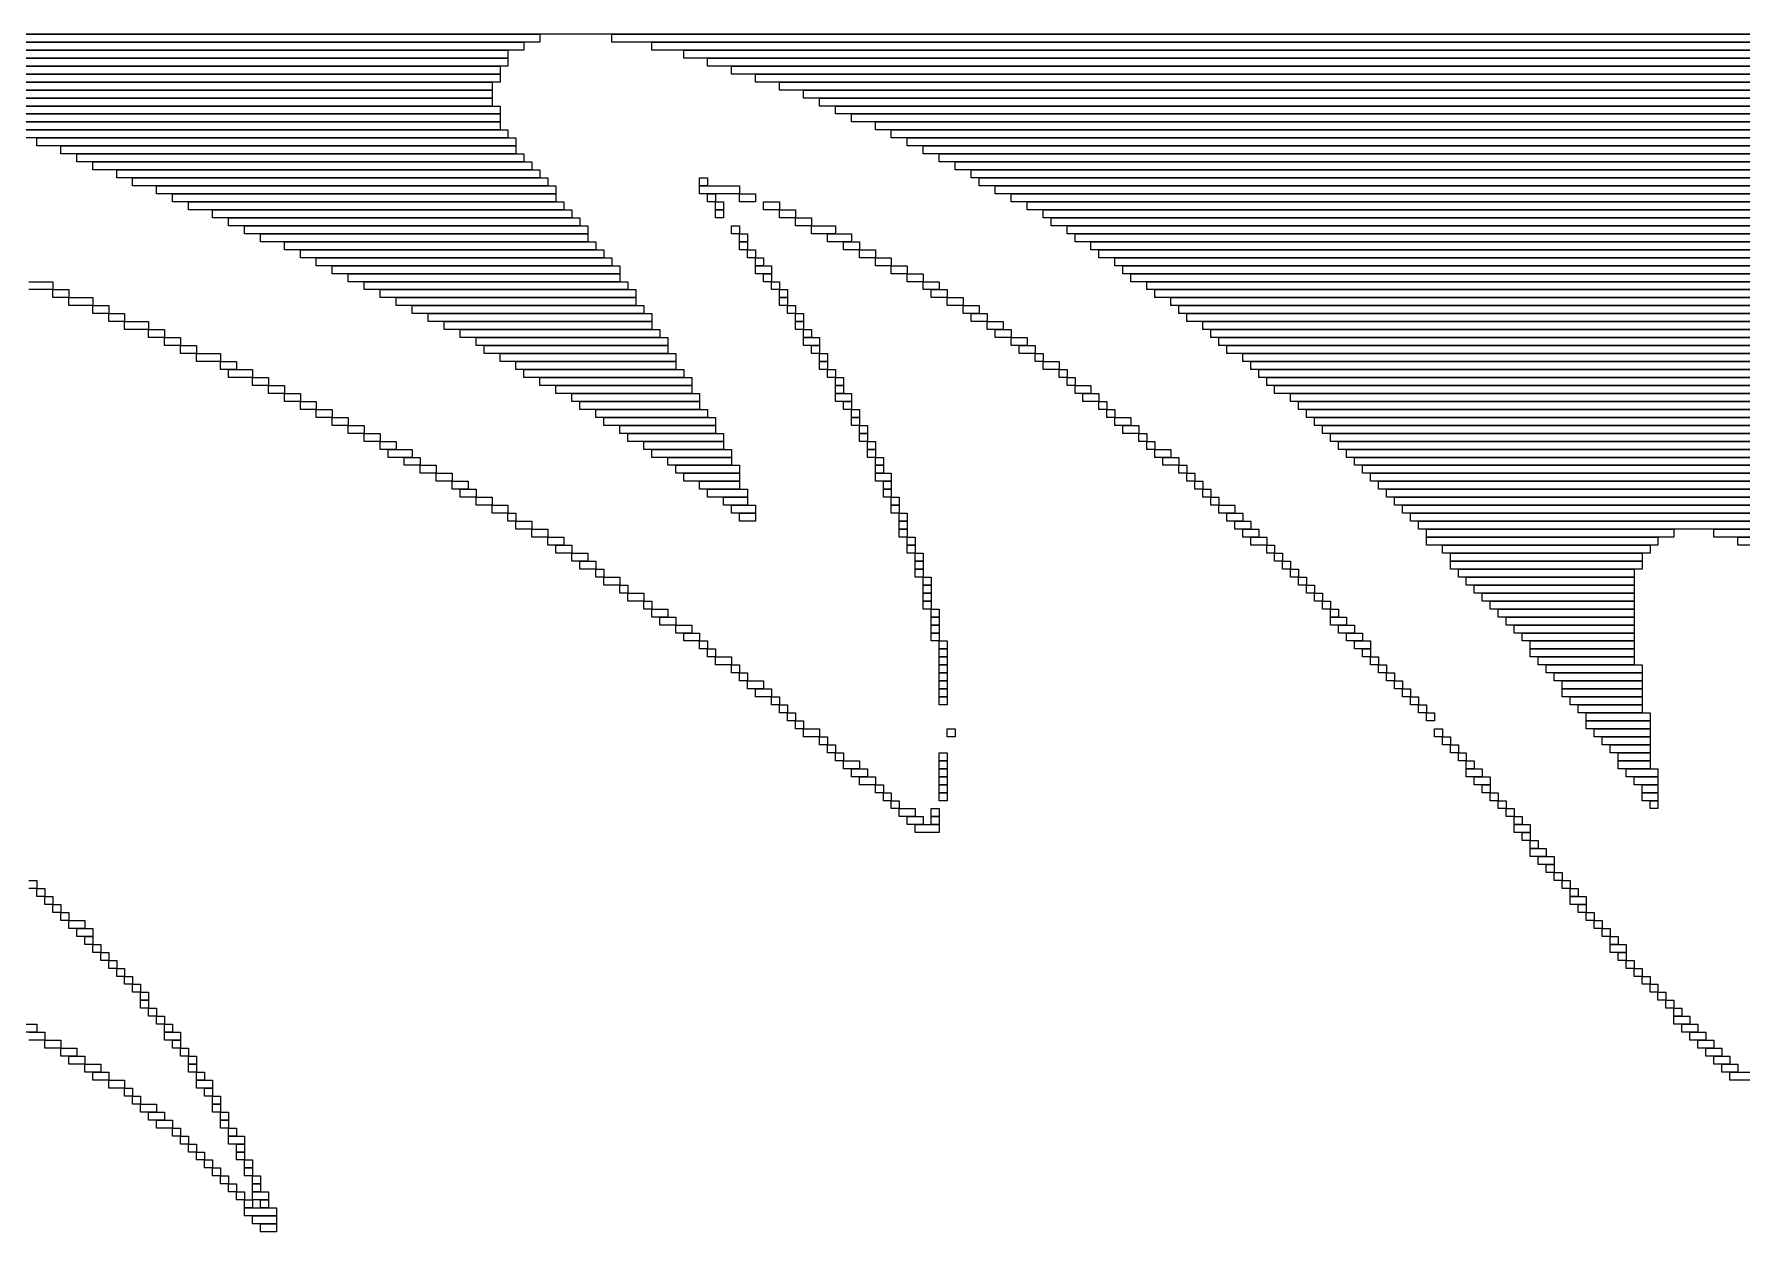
# Model space of a CAD drawing. Extents: x 62 to 962, y 58 to 965.
# Drawn here: x 368.7 to 582.5, y 697 to 847 of the extents above; entities that cross this region are included whole.
import ezdxf

# ---------------------------------------------------------------- set-up
doc = ezdxf.new("R2010")
doc.units = 0

msp = doc.modelspace()

# ---------------------------------------------------------------- linework, layer by layer
for p, q in [((816, 847), (336, 847)), ((338, 847), (432, 847)), ((432, 847), (432, 846)), ((441, 847), (817, 847)), ((441, 846), (441, 847)), ((432, 846), (338, 846)), ((340, 846), (430, 846)), ((430, 845), (340, 845)), ((342, 845), (428, 845)), ((428, 845), (428, 844)), ((430, 846), (430, 845)), ((817, 846), (441, 846)), ((446, 846), (818, 846)), ((446, 845), (446, 846)), ((818, 845), (446, 845)), ((450, 845), (819, 845)), ((450, 844), (450, 845)), ((428, 844), (342, 844)), ((345, 844), (428, 844)), ((428, 843), (345, 843)), ((347, 843), (427, 843)), ((427, 843), (427, 842)), ((428, 844), (428, 843)), ((819, 844), (450, 844)), ((453, 844), (820, 844)), ((453, 843), (453, 844)), ((820, 843), (453, 843)), ((456, 843), (821, 843)), ((456, 842), (456, 843)), ((427, 842), (347, 842)), ((349, 842), (427, 842)), ((427, 841), (349, 841)), ((351, 841), (426, 841)), ((426, 841), (426, 840)), ((427, 842), (427, 841)), ((821, 842), (456, 842)), ((459, 842), (822, 842)), ((459, 841), (459, 842)), ((822, 841), (459, 841)), ((462, 841), (823, 841)), ((462, 840), (462, 841)), ((426, 840), (351, 840)), ((354, 840), (426, 840)), ((426, 839), (354, 839)), ((356, 839), (426, 839)), ((426, 840), (426, 839)), ((426, 839), (426, 838)), ((823, 840), (462, 840)), ((465, 840), (825, 840)), ((465, 839), (465, 840)), ((825, 839), (465, 839)), ((467, 839), (825, 839)), ((467, 838), (467, 839)), ((426, 838), (356, 838)), ((359, 838), (427, 838)), ((427, 837), (359, 837)), ((361, 837), (427, 837)), ((427, 838), (427, 837)), ((427, 837), (427, 836)), ((825, 838), (467, 838)), ((469, 838), (826, 838)), ((469, 837), (469, 838)), ((826, 837), (469, 837)), ((471, 837), (827, 837)), ((471, 836), (471, 837)), ((427, 836), (361, 836)), ((364, 836), (427, 836)), ((427, 835), (364, 835)), ((366, 835), (428, 835)), ((428, 834), (366, 834)), ((369, 834), (429, 834)), ((369, 833), (369, 834)), ((427, 836), (427, 835)), ((428, 835), (428, 834)), ((429, 834), (429, 833)), ((827, 836), (471, 836)), ((474, 836), (828, 836)), ((474, 835), (474, 836)), ((828, 835), (474, 835)), ((476, 835), (829, 835)), ((476, 834), (476, 835)), ((829, 834), (476, 834)), ((478, 834), (830, 834)), ((478, 833), (478, 834)), ((429, 833), (369, 833)), ((372, 833), (429, 833)), ((372, 832), (372, 833)), ((429, 832), (372, 832)), ((374, 832), (430, 832)), ((374, 831), (374, 832)), ((429, 833), (429, 832)), ((430, 832), (430, 831)), ((830, 833), (478, 833)), ((480, 833), (832, 833)), ((480, 832), (480, 833)), ((832, 832), (480, 832)), ((482, 832), (833, 832)), ((482, 831), (482, 832)), ((430, 831), (374, 831)), ((376, 831), (431, 831)), ((376, 830), (376, 831)), ((431, 830), (376, 830)), ((379, 830), (432, 830)), ((379, 829), (379, 830)), ((431, 831), (431, 830)), ((432, 830), (432, 829)), ((833, 831), (482, 831)), ((484, 831), (833, 831)), ((484, 830), (484, 831)), ((833, 830), (484, 830)), ((486, 830), (834, 830)), ((486, 829), (486, 830)), ((432, 829), (379, 829)), ((381, 829), (433, 829)), ((381, 828), (381, 829)), ((433, 828), (381, 828)), ((384, 828), (434, 828)), ((384, 827), (384, 828)), ((433, 829), (433, 828)), ((434, 828), (434, 827)), ((452, 829), (453, 829)), ((452, 828), (452, 829)), ((453, 828), (452, 828)), ((452, 828), (457, 828)), ((452, 827), (452, 828)), ((453, 829), (453, 828)), ((457, 828), (457, 827)), ((834, 829), (486, 829)), ((487, 829), (835, 829)), ((487, 828), (487, 829)), ((835, 828), (487, 828)), ((489, 828), (836, 828)), ((489, 827), (489, 828)), ((434, 827), (384, 827)), ((386, 827), (434, 827)), ((386, 826), (386, 827)), ((434, 826), (386, 826)), ((388, 826), (435, 826)), ((388, 825), (388, 826)), ((434, 827), (434, 826)), ((435, 826), (435, 825)), ((457, 827), (452, 827)), ((453, 827), (454, 827)), ((453, 826), (453, 827)), ((454, 826), (453, 826)), ((454, 827), (454, 826)), ((454, 826), (455, 826)), ((454, 825), (454, 826)), ((455, 826), (455, 825)), ((457, 827), (459, 827)), ((457, 826), (457, 827)), ((459, 826), (457, 826)), ((459, 827), (459, 826)), ((460, 826), (462, 826)), ((460, 825), (460, 826)), ((462, 826), (462, 825)), ((836, 827), (489, 827)), ((491, 827), (837, 827)), ((491, 826), (491, 827)), ((837, 826), (491, 826)), ((493, 826), (838, 826)), ((493, 825), (493, 826)), ((435, 825), (388, 825)), ((391, 825), (436, 825)), ((391, 824), (391, 825)), ((436, 824), (391, 824)), ((393, 824), (437, 824)), ((393, 823), (393, 824)), ((436, 825), (436, 824)), ((437, 824), (437, 823)), ((455, 825), (454, 825)), ((454, 825), (455, 825)), ((454, 824), (454, 825)), ((455, 824), (454, 824)), ((455, 825), (455, 824)), ((462, 825), (460, 825)), ((462, 825), (464, 825)), ((462, 824), (462, 825)), ((464, 824), (462, 824)), ((464, 825), (464, 824)), ((464, 824), (466, 824)), ((464, 823), (464, 824)), ((466, 824), (466, 823)), ((838, 825), (493, 825)), ((495, 825), (839, 825)), ((495, 824), (495, 825)), ((839, 824), (495, 824)), ((496, 824), (840, 824)), ((496, 823), (496, 824)), ((437, 823), (393, 823)), ((395, 823), (438, 823)), ((395, 822), (395, 823)), ((438, 822), (395, 822)), ((397, 822), (438, 822)), ((397, 821), (397, 822)), ((438, 823), (438, 822)), ((438, 822), (438, 821)), ((456, 823), (457, 823)), ((456, 822), (456, 823)), ((457, 822), (456, 822)), ((457, 823), (457, 822)), ((457, 822), (458, 822)), ((457, 821), (457, 822)), ((458, 822), (458, 821)), ((466, 823), (464, 823)), ((466, 823), (469, 823)), ((466, 822), (466, 823)), ((469, 822), (466, 822)), ((468, 822), (471, 822)), ((468, 821), (468, 822)), ((469, 823), (469, 822)), ((471, 822), (471, 821)), ((840, 823), (496, 823)), ((498, 823), (841, 823)), ((498, 822), (498, 823)), ((841, 822), (498, 822)), ((499, 822), (842, 822)), ((499, 821), (499, 822)), ((438, 821), (397, 821)), ((400, 821), (439, 821)), ((400, 820), (400, 821)), ((439, 820), (400, 820)), ((402, 820), (440, 820)), ((402, 819), (402, 820)), ((440, 819), (402, 819)), ((404, 819), (441, 819)), ((404, 818), (404, 819)), ((439, 821), (439, 820)), ((440, 820), (440, 819)), ((441, 819), (441, 818)), ((458, 821), (457, 821)), ((457, 821), (458, 821)), ((457, 820), (457, 821)), ((458, 820), (457, 820)), ((458, 821), (458, 820)), ((458, 820), (459, 820)), ((458, 819), (458, 820)), ((459, 819), (458, 819)), ((459, 820), (459, 819)), ((459, 819), (460, 819)), ((459, 818), (459, 819)), ((460, 819), (460, 818)), ((471, 821), (468, 821)), ((470, 821), (472, 821)), ((470, 820), (470, 821)), ((472, 820), (470, 820)), ((472, 821), (472, 820)), ((472, 820), (474, 820)), ((472, 819), (472, 820)), ((474, 819), (472, 819)), ((474, 820), (474, 819)), ((474, 819), (476, 819)), ((474, 818), (474, 819)), ((476, 819), (476, 818)), ((842, 821), (499, 821)), ((501, 821), (843, 821)), ((501, 820), (501, 821)), ((843, 820), (501, 820)), ((502, 820), (844, 820)), ((502, 819), (502, 820)), ((844, 819), (502, 819)), ((504, 819), (845, 819)), ((504, 818), (504, 819)), ((441, 818), (404, 818)), ((406, 818), (442, 818)), ((406, 817), (406, 818)), ((442, 817), (406, 817)), ((408, 817), (442, 817)), ((408, 816), (408, 817)), ((442, 818), (442, 817)), ((442, 817), (442, 816)), ((460, 818), (459, 818)), ((459, 818), (461, 818)), ((459, 817), (459, 818)), ((461, 817), (459, 817)), ((460, 817), (461, 817)), ((460, 816), (460, 817)), ((461, 818), (461, 817)), ((461, 817), (461, 816)), ((476, 818), (474, 818)), ((476, 818), (478, 818)), ((476, 817), (476, 818)), ((478, 817), (476, 817)), ((478, 818), (478, 817)), ((478, 817), (480, 817)), ((478, 816), (478, 817)), ((480, 817), (480, 816)), ((845, 818), (504, 818)), ((505, 818), (845, 818)), ((505, 817), (505, 818)), ((845, 817), (505, 817)), ((506, 817), (846, 817)), ((506, 816), (506, 817)), ((368, 816), (371, 816)), ((371, 815), (368, 815)), ((371, 816), (371, 815)), ((371, 815), (373, 815)), ((371, 814), (371, 815)), ((373, 815), (373, 814)), ((442, 816), (408, 816)), ((410, 816), (443, 816)), ((410, 815), (410, 816)), ((443, 815), (410, 815)), ((412, 815), (444, 815)), ((412, 814), (412, 815)), ((443, 816), (443, 815)), ((444, 815), (444, 814)), ((461, 816), (460, 816)), ((461, 816), (462, 816)), ((461, 815), (461, 816)), ((462, 815), (461, 815)), ((462, 816), (462, 815)), ((462, 815), (463, 815)), ((462, 814), (462, 815)), ((463, 815), (463, 814)), ((480, 816), (478, 816)), ((480, 816), (482, 816)), ((480, 815), (480, 816)), ((482, 815), (480, 815)), ((481, 815), (483, 815)), ((481, 814), (481, 815)), ((482, 816), (482, 815)), ((483, 815), (483, 814)), ((846, 816), (506, 816)), ((508, 816), (847, 816)), ((508, 815), (508, 816)), ((847, 815), (508, 815)), ((509, 815), (848, 815)), ((509, 814), (509, 815)), ((373, 814), (371, 814)), ((373, 814), (376, 814)), ((373, 813), (373, 814)), ((376, 813), (373, 813)), ((376, 814), (376, 813)), ((376, 813), (378, 813)), ((376, 812), (376, 813)), ((378, 813), (378, 812)), ((444, 814), (412, 814)), ((414, 814), (444, 814)), ((414, 813), (414, 814)), ((444, 813), (414, 813)), ((416, 813), (445, 813)), ((416, 812), (416, 813)), ((444, 814), (444, 813)), ((445, 813), (445, 812)), ((463, 814), (462, 814)), ((462, 814), (463, 814)), ((462, 813), (462, 814)), ((463, 813), (462, 813)), ((463, 814), (463, 813)), ((463, 813), (464, 813)), ((463, 812), (463, 813)), ((464, 813), (464, 812)), ((483, 814), (481, 814)), ((483, 814), (485, 814)), ((483, 813), (483, 814)), ((485, 813), (483, 813)), ((485, 814), (485, 813)), ((485, 813), (487, 813)), ((485, 812), (485, 813)), ((487, 813), (487, 812)), ((848, 814), (509, 814)), ((511, 814), (849, 814)), ((511, 813), (511, 814)), ((849, 813), (511, 813)), ((512, 813), (850, 813)), ((512, 812), (512, 813)), ((378, 812), (376, 812)), ((378, 812), (380, 812)), ((378, 811), (378, 812)), ((380, 811), (378, 811)), ((380, 812), (380, 811)), ((380, 811), (383, 811)), ((380, 810), (380, 811)), ((383, 811), (383, 810)), ((445, 812), (416, 812)), ((418, 812), (446, 812)), ((418, 811), (418, 812)), ((446, 811), (418, 811)), ((420, 811), (446, 811)), ((420, 810), (420, 811)), ((446, 812), (446, 811)), ((446, 811), (446, 810)), ((464, 812), (463, 812)), ((464, 812), (465, 812)), ((464, 811), (464, 812)), ((465, 811), (464, 811)), ((464, 811), (465, 811)), ((464, 810), (464, 811)), ((465, 812), (465, 811)), ((465, 811), (465, 810)), ((487, 812), (485, 812)), ((486, 812), (488, 812)), ((486, 811), (486, 812)), ((488, 811), (486, 811)), ((488, 812), (488, 811)), ((488, 811), (490, 811)), ((488, 810), (488, 811)), ((490, 811), (490, 810)), ((850, 812), (512, 812)), ((513, 812), (851, 812)), ((513, 811), (513, 812)), ((851, 811), (513, 811)), ((515, 811), (852, 811)), ((515, 810), (515, 811)), ((383, 810), (380, 810)), ((383, 810), (385, 810)), ((383, 809), (383, 810)), ((385, 809), (383, 809)), ((385, 810), (385, 809)), ((385, 809), (387, 809)), ((385, 808), (385, 809)), ((387, 809), (387, 808)), ((446, 810), (420, 810)), ((422, 810), (447, 810)), ((422, 809), (422, 810)), ((447, 809), (422, 809)), ((424, 809), (448, 809)), ((424, 808), (424, 809)), ((447, 810), (447, 809)), ((448, 809), (448, 808)), ((465, 810), (464, 810)), ((465, 810), (466, 810)), ((465, 809), (465, 810)), ((466, 809), (465, 809)), ((465, 809), (467, 809)), ((465, 808), (465, 809)), ((466, 810), (466, 809)), ((467, 809), (467, 808)), ((490, 810), (488, 810)), ((489, 810), (491, 810)), ((489, 809), (489, 810)), ((491, 809), (489, 809)), ((491, 810), (491, 809)), ((491, 809), (493, 809)), ((491, 808), (491, 809)), ((493, 809), (493, 808)), ((852, 810), (515, 810)), ((516, 810), (853, 810)), ((516, 809), (516, 810)), ((853, 809), (516, 809)), ((517, 809), (853, 809)), ((517, 808), (517, 809)), ((387, 808), (385, 808)), ((387, 808), (389, 808)), ((387, 807), (387, 808)), ((389, 807), (387, 807)), ((389, 808), (389, 807)), ((389, 807), (392, 807)), ((389, 806), (389, 807)), ((392, 807), (392, 806)), ((448, 808), (424, 808)), ((425, 808), (448, 808)), ((425, 807), (425, 808)), ((448, 807), (425, 807)), ((427, 807), (449, 807)), ((427, 806), (427, 807)), ((448, 808), (448, 807)), ((449, 807), (449, 806)), ((467, 808), (465, 808)), ((466, 808), (467, 808)), ((466, 807), (466, 808)), ((467, 807), (466, 807)), ((467, 808), (467, 807)), ((467, 807), (468, 807)), ((467, 806), (467, 807)), ((468, 807), (468, 806)), ((493, 808), (491, 808)), ((492, 808), (494, 808)), ((492, 807), (492, 808)), ((494, 807), (492, 807)), ((494, 808), (494, 807)), ((494, 807), (495, 807)), ((494, 806), (494, 807)), ((495, 807), (495, 806)), ((853, 808), (517, 808)), ((518, 808), (854, 808)), ((518, 807), (518, 808)), ((854, 807), (518, 807)), ((520, 807), (855, 807)), ((520, 806), (520, 807)), ((392, 806), (389, 806)), ((392, 806), (394, 806)), ((392, 805), (392, 806)), ((394, 805), (392, 805)), ((393, 805), (396, 805)), ((393, 804), (393, 805)), ((394, 806), (394, 805)), ((396, 805), (396, 804)), ((449, 806), (427, 806)), ((429, 806), (449, 806)), ((429, 805), (429, 806)), ((449, 805), (429, 805)), ((430, 805), (450, 805)), ((430, 804), (430, 805)), ((449, 806), (449, 805)), ((450, 805), (450, 804)), ((468, 806), (467, 806)), ((467, 806), (468, 806)), ((467, 805), (467, 806)), ((468, 805), (467, 805)), ((468, 806), (468, 805)), ((468, 805), (469, 805)), ((468, 804), (468, 805)), ((469, 805), (469, 804)), ((495, 806), (494, 806)), ((495, 806), (497, 806)), ((495, 805), (495, 806)), ((497, 805), (495, 805)), ((497, 806), (497, 805)), ((497, 805), (498, 805)), ((497, 804), (497, 805)), ((498, 805), (498, 804)), ((855, 806), (520, 806)), ((521, 806), (856, 806)), ((521, 805), (521, 806)), ((856, 805), (521, 805)), ((522, 805), (857, 805)), ((522, 804), (522, 805)), ((396, 804), (393, 804)), ((396, 804), (398, 804)), ((396, 803), (396, 804)), ((398, 803), (396, 803)), ((398, 804), (398, 803)), ((398, 803), (400, 803)), ((398, 802), (398, 803)), ((400, 802), (398, 802)), ((400, 803), (400, 802)), ((400, 802), (402, 802)), ((400, 801), (400, 802)), ((402, 802), (402, 801)), ((450, 804), (430, 804)), ((432, 804), (451, 804)), ((432, 803), (432, 804)), ((451, 803), (432, 803)), ((434, 803), (451, 803)), ((434, 802), (434, 803)), ((451, 802), (434, 802)), ((436, 802), (452, 802)), ((436, 801), (436, 802)), ((451, 804), (451, 803)), ((451, 803), (451, 802)), ((452, 802), (452, 801)), ((469, 804), (468, 804)), ((469, 804), (470, 804)), ((469, 803), (469, 804)), ((470, 803), (469, 803)), ((469, 803), (470, 803)), ((469, 802), (469, 803)), ((470, 802), (469, 802)), ((469, 802), (471, 802)), ((469, 801), (469, 802)), ((470, 804), (470, 803)), ((470, 803), (470, 802)), ((471, 802), (471, 801)), ((498, 804), (497, 804)), ((498, 804), (499, 804)), ((498, 803), (498, 804)), ((499, 803), (498, 803)), ((499, 804), (499, 803)), ((499, 803), (501, 803)), ((499, 802), (499, 803)), ((501, 802), (499, 802)), ((500, 802), (502, 802)), ((500, 801), (500, 802)), ((501, 803), (501, 802)), ((502, 802), (502, 801)), ((857, 804), (522, 804)), ((523, 804), (858, 804)), ((523, 803), (523, 804)), ((858, 803), (523, 803)), ((524, 803), (858, 803)), ((524, 802), (524, 803)), ((858, 802), (524, 802)), ((526, 802), (859, 802)), ((526, 801), (526, 802)), ((402, 801), (400, 801)), ((402, 801), (404, 801)), ((402, 800), (402, 801)), ((404, 800), (402, 800)), ((404, 801), (404, 800)), ((404, 800), (406, 800)), ((404, 799), (404, 800)), ((406, 800), (406, 799)), ((452, 801), (436, 801)), ((437, 801), (452, 801)), ((437, 800), (437, 801)), ((452, 800), (437, 800)), ((439, 800), (453, 800)), ((439, 799), (439, 800)), ((452, 801), (452, 800)), ((453, 800), (453, 799)), ((471, 801), (469, 801)), ((470, 801), (471, 801)), ((470, 800), (470, 801)), ((471, 800), (470, 800)), ((471, 801), (471, 800)), ((471, 800), (472, 800)), ((471, 799), (471, 800)), ((472, 800), (472, 799)), ((502, 801), (500, 801)), ((502, 801), (503, 801)), ((502, 800), (502, 801)), ((503, 800), (502, 800)), ((503, 801), (503, 800)), ((503, 800), (504, 800)), ((503, 799), (503, 800)), ((504, 800), (504, 799)), ((859, 801), (526, 801)), ((527, 801), (860, 801)), ((527, 800), (527, 801)), ((860, 800), (527, 800)), ((528, 800), (861, 800)), ((528, 799), (528, 800)), ((406, 799), (404, 799)), ((406, 799), (408, 799)), ((406, 798), (406, 799)), ((408, 798), (406, 798)), ((408, 799), (408, 798)), ((408, 798), (410, 798)), ((408, 797), (408, 798)), ((410, 798), (410, 797)), ((453, 799), (439, 799)), ((440, 799), (454, 799)), ((440, 798), (440, 799)), ((454, 798), (440, 798)), ((442, 798), (454, 798)), ((442, 797), (442, 798)), ((454, 799), (454, 798)), ((454, 798), (454, 797)), ((472, 799), (471, 799)), ((471, 799), (472, 799)), ((471, 798), (471, 799)), ((472, 798), (471, 798)), ((472, 799), (472, 798)), ((472, 798), (473, 798)), ((472, 797), (472, 798)), ((473, 798), (473, 797)), ((504, 799), (503, 799)), ((504, 799), (506, 799)), ((504, 798), (504, 799)), ((506, 798), (504, 798)), ((505, 798), (507, 798)), ((505, 797), (505, 798)), ((506, 799), (506, 798)), ((507, 798), (507, 797)), ((861, 799), (528, 799)), ((529, 799), (862, 799)), ((529, 798), (529, 799)), ((862, 798), (529, 798)), ((530, 798), (863, 798)), ((530, 797), (530, 798)), ((410, 797), (408, 797)), ((410, 797), (412, 797)), ((410, 796), (410, 797)), ((412, 796), (410, 796)), ((412, 797), (412, 796)), ((412, 796), (414, 796)), ((412, 795), (412, 796)), ((414, 796), (414, 795)), ((454, 797), (442, 797)), ((443, 797), (455, 797)), ((443, 796), (443, 797)), ((455, 796), (443, 796)), ((445, 796), (455, 796)), ((445, 795), (445, 796)), ((455, 797), (455, 796)), ((455, 796), (455, 795)), ((473, 797), (472, 797)), ((472, 797), (473, 797)), ((472, 796), (472, 797)), ((473, 796), (472, 796)), ((473, 797), (473, 796)), ((473, 796), (474, 796)), ((473, 795), (473, 796)), ((474, 796), (474, 795)), ((507, 797), (505, 797)), ((507, 797), (508, 797)), ((507, 796), (507, 797)), ((508, 796), (507, 796)), ((508, 797), (508, 796)), ((508, 796), (509, 796)), ((508, 795), (508, 796)), ((509, 796), (509, 795)), ((863, 797), (530, 797)), ((531, 797), (863, 797)), ((531, 796), (531, 797)), ((863, 796), (531, 796)), ((532, 796), (864, 796)), ((532, 795), (532, 796)), ((414, 795), (412, 795)), ((413, 795), (416, 795)), ((413, 794), (413, 795)), ((416, 794), (413, 794)), ((415, 794), (417, 794)), ((415, 793), (415, 794)), ((416, 795), (416, 794)), ((417, 794), (417, 793)), ((455, 795), (445, 795)), ((446, 795), (456, 795)), ((446, 794), (446, 795)), ((456, 794), (446, 794)), ((448, 794), (456, 794)), ((448, 793), (448, 794)), ((456, 795), (456, 794)), ((456, 794), (456, 793)), ((474, 795), (473, 795)), ((473, 795), (474, 795)), ((473, 794), (473, 795)), ((474, 794), (473, 794)), ((474, 795), (474, 794)), ((474, 794), (475, 794)), ((474, 793), (474, 794)), ((475, 794), (475, 793)), ((509, 795), (508, 795)), ((509, 795), (511, 795)), ((509, 794), (509, 795)), ((511, 794), (509, 794)), ((510, 794), (512, 794)), ((510, 793), (510, 794)), ((511, 795), (511, 794)), ((512, 794), (512, 793)), ((864, 795), (532, 795)), ((533, 795), (865, 795)), ((533, 794), (533, 795)), ((865, 794), (533, 794)), ((534, 794), (866, 794)), ((534, 793), (534, 794)), ((417, 793), (415, 793)), ((417, 793), (419, 793)), ((417, 792), (417, 793)), ((419, 792), (417, 792)), ((419, 793), (419, 792)), ((419, 792), (421, 792)), ((419, 791), (419, 792)), ((421, 792), (421, 791)), ((456, 793), (448, 793)), ((449, 793), (457, 793)), ((449, 792), (449, 793)), ((457, 792), (449, 792)), ((450, 792), (457, 792)), ((450, 791), (450, 792)), ((457, 793), (457, 792)), ((457, 792), (457, 791)), ((475, 793), (474, 793)), ((474, 793), (475, 793)), ((474, 792), (474, 793)), ((475, 792), (474, 792)), ((474, 792), (476, 792)), ((474, 791), (474, 792)), ((475, 793), (475, 792)), ((476, 792), (476, 791)), ((512, 793), (510, 793)), ((512, 793), (513, 793)), ((512, 792), (512, 793)), ((513, 792), (512, 792)), ((513, 793), (513, 792)), ((513, 792), (514, 792)), ((513, 791), (513, 792)), ((514, 792), (514, 791)), ((866, 793), (534, 793)), ((535, 793), (866, 793)), ((535, 792), (535, 793)), ((866, 792), (535, 792)), ((536, 792), (867, 792)), ((536, 791), (536, 792)), ((421, 791), (419, 791)), ((421, 791), (423, 791)), ((421, 790), (421, 791)), ((423, 790), (421, 790)), ((422, 790), (424, 790)), ((422, 789), (422, 790)), ((423, 791), (423, 790)), ((424, 790), (424, 789)), ((457, 791), (450, 791)), ((452, 791), (457, 791)), ((452, 790), (452, 791)), ((457, 790), (452, 790)), ((453, 790), (458, 790)), ((453, 789), (453, 790)), ((457, 791), (457, 790)), ((458, 790), (458, 789)), ((476, 791), (474, 791)), ((475, 791), (476, 791)), ((475, 790), (475, 791)), ((476, 790), (475, 790)), ((475, 790), (476, 790)), ((475, 789), (475, 790)), ((476, 791), (476, 790)), ((476, 790), (476, 789)), ((514, 791), (513, 791)), ((514, 791), (515, 791)), ((514, 790), (514, 791)), ((515, 790), (514, 790)), ((515, 791), (515, 790)), ((515, 790), (516, 790)), ((515, 789), (515, 790)), ((516, 790), (516, 789)), ((867, 791), (536, 791)), ((537, 791), (868, 791)), ((537, 790), (537, 791)), ((868, 790), (537, 790)), ((538, 790), (869, 790)), ((538, 789), (538, 790)), ((424, 789), (422, 789)), ((424, 789), (426, 789)), ((424, 788), (424, 789)), ((426, 788), (424, 788)), ((426, 789), (426, 788)), ((426, 788), (428, 788)), ((426, 787), (426, 788)), ((428, 787), (426, 787)), ((428, 788), (428, 787)), ((428, 787), (429, 787)), ((428, 786), (428, 787)), ((429, 787), (429, 786)), ((458, 789), (453, 789)), ((455, 789), (458, 789)), ((455, 788), (455, 789)), ((458, 788), (455, 788)), ((456, 788), (459, 788)), ((456, 787), (456, 788)), ((459, 787), (456, 787)), ((457, 787), (459, 787)), ((457, 786), (457, 787)), ((458, 789), (458, 788)), ((459, 788), (459, 787)), ((459, 787), (459, 786)), ((476, 789), (475, 789)), ((476, 789), (477, 789)), ((476, 788), (476, 789)), ((477, 788), (476, 788)), ((476, 788), (477, 788)), ((476, 787), (476, 788)), ((477, 787), (476, 787)), ((477, 789), (477, 788)), ((477, 788), (477, 787)), ((477, 787), (478, 787)), ((477, 786), (477, 787)), ((478, 787), (478, 786)), ((516, 789), (515, 789)), ((516, 789), (517, 789)), ((516, 788), (516, 789)), ((517, 788), (516, 788)), ((517, 789), (517, 788)), ((517, 788), (519, 788)), ((517, 787), (517, 788)), ((519, 787), (517, 787)), ((518, 787), (520, 787)), ((518, 786), (518, 787)), ((519, 788), (519, 787)), ((520, 787), (520, 786)), ((869, 789), (538, 789)), ((539, 789), (869, 789)), ((539, 788), (539, 789)), ((869, 788), (539, 788)), ((540, 788), (870, 788)), ((540, 787), (540, 788)), ((870, 787), (540, 787)), ((541, 787), (871, 787)), ((541, 786), (541, 787)), ((429, 786), (428, 786)), ((429, 786), (431, 786)), ((429, 785), (429, 786)), ((431, 785), (429, 785)), ((431, 786), (431, 785)), ((431, 785), (433, 785)), ((431, 784), (431, 785)), ((433, 785), (433, 784)), ((459, 786), (457, 786)), ((478, 786), (477, 786)), ((477, 786), (478, 786)), ((477, 785), (477, 786)), ((478, 785), (477, 785)), ((477, 785), (478, 785)), ((477, 784), (477, 785)), ((478, 786), (478, 785)), ((478, 785), (478, 784)), ((520, 786), (518, 786)), ((519, 786), (521, 786)), ((519, 785), (519, 786)), ((521, 785), (519, 785)), ((520, 785), (522, 785)), ((520, 784), (520, 785)), ((521, 786), (521, 785)), ((522, 785), (522, 784)), ((871, 786), (541, 786)), ((542, 786), (872, 786)), ((542, 785), (542, 786)), ((872, 785), (542, 785)), ((543, 785), (574, 785)), ((543, 784), (543, 785)), ((574, 785), (574, 784)), ((579, 785), (873, 785)), ((579, 784), (579, 785)), ((433, 784), (431, 784)), ((433, 784), (435, 784)), ((433, 783), (433, 784)), ((435, 783), (433, 783)), ((434, 783), (436, 783)), ((434, 782), (434, 783)), ((435, 784), (435, 783)), ((436, 783), (436, 782)), ((478, 784), (477, 784)), ((478, 784), (479, 784)), ((478, 783), (478, 784)), ((479, 783), (478, 783)), ((478, 783), (479, 783)), ((478, 782), (478, 783)), ((479, 784), (479, 783)), ((479, 783), (479, 782)), ((522, 784), (520, 784)), ((521, 784), (523, 784)), ((521, 783), (521, 784)), ((523, 783), (521, 783)), ((523, 784), (523, 783)), ((523, 783), (524, 783)), ((523, 782), (523, 783)), ((524, 783), (524, 782)), ((574, 784), (543, 784)), ((543, 784), (572, 784)), ((543, 783), (543, 784)), ((572, 783), (543, 783)), ((545, 783), (571, 783)), ((545, 782), (545, 783)), ((571, 783), (571, 782)), ((572, 784), (572, 783)), ((873, 784), (579, 784)), ((582, 784), (873, 784)), ((582, 783), (582, 784)), ((873, 783), (582, 783)), ((436, 782), (434, 782)), ((436, 782), (438, 782)), ((436, 781), (436, 782)), ((438, 781), (436, 781)), ((437, 781), (439, 781)), ((437, 780), (437, 781)), ((438, 782), (438, 781)), ((439, 781), (439, 780)), ((479, 782), (478, 782)), ((479, 782), (480, 782)), ((479, 781), (479, 782)), ((480, 781), (479, 781)), ((479, 781), (480, 781)), ((479, 780), (479, 781)), ((480, 782), (480, 781)), ((480, 781), (480, 780)), ((524, 782), (523, 782)), ((524, 782), (525, 782)), ((524, 781), (524, 782)), ((525, 781), (524, 781)), ((525, 782), (525, 781)), ((525, 781), (526, 781)), ((525, 780), (525, 781)), ((526, 781), (526, 780)), ((571, 782), (545, 782)), ((546, 782), (570, 782)), ((546, 781), (546, 782)), ((570, 781), (546, 781)), ((546, 781), (570, 781)), ((546, 780), (546, 781)), ((570, 782), (570, 781)), ((570, 781), (570, 780)), ((439, 780), (437, 780)), ((439, 780), (440, 780)), ((439, 779), (439, 780)), ((440, 779), (439, 779)), ((440, 780), (440, 779)), ((440, 779), (442, 779)), ((440, 778), (440, 779)), ((442, 779), (442, 778)), ((480, 780), (479, 780)), ((479, 780), (480, 780)), ((479, 779), (479, 780)), ((480, 779), (479, 779)), ((480, 780), (480, 779)), ((480, 779), (481, 779)), ((480, 778), (480, 779)), ((481, 779), (481, 778)), ((526, 780), (525, 780)), ((526, 780), (527, 780)), ((526, 779), (526, 780)), ((527, 779), (526, 779)), ((527, 780), (527, 779)), ((527, 779), (528, 779)), ((527, 778), (527, 779)), ((528, 779), (528, 778)), ((570, 780), (546, 780)), ((547, 780), (569, 780)), ((547, 779), (547, 780)), ((569, 779), (547, 779)), ((548, 779), (569, 779)), ((548, 778), (548, 779)), ((569, 780), (569, 779)), ((569, 779), (569, 778)), ((442, 778), (440, 778)), ((442, 778), (443, 778)), ((442, 777), (442, 778)), ((443, 777), (442, 777)), ((443, 778), (443, 777)), ((443, 777), (445, 777)), ((443, 776), (443, 777)), ((445, 777), (445, 776)), ((481, 778), (480, 778)), ((480, 778), (481, 778)), ((480, 777), (480, 778)), ((481, 777), (480, 777)), ((480, 777), (481, 777)), ((480, 776), (480, 777)), ((481, 778), (481, 777)), ((481, 777), (481, 776)), ((528, 778), (527, 778)), ((528, 778), (529, 778)), ((528, 777), (528, 778)), ((529, 777), (528, 777)), ((529, 778), (529, 777)), ((529, 777), (530, 777)), ((529, 776), (529, 777)), ((530, 777), (530, 776)), ((569, 778), (548, 778)), ((549, 778), (569, 778)), ((549, 777), (549, 778)), ((569, 777), (549, 777)), ((550, 777), (569, 777)), ((550, 776), (550, 777)), ((569, 778), (569, 777)), ((569, 777), (569, 776)), ((445, 776), (443, 776)), ((445, 776), (446, 776)), ((445, 775), (445, 776)), ((446, 775), (445, 775)), ((446, 776), (446, 775)), ((446, 775), (448, 775)), ((446, 774), (446, 775)), ((448, 775), (448, 774)), ((481, 776), (480, 776)), ((480, 776), (481, 776)), ((480, 775), (480, 776)), ((481, 775), (480, 775)), ((481, 776), (481, 775)), ((481, 775), (482, 775)), ((481, 774), (481, 775)), ((482, 775), (482, 774)), ((530, 776), (529, 776)), ((530, 776), (531, 776)), ((530, 775), (530, 776)), ((531, 775), (530, 775)), ((531, 776), (531, 775)), ((531, 775), (532, 775)), ((531, 774), (531, 775)), ((532, 775), (532, 774)), ((569, 776), (550, 776)), ((551, 776), (569, 776)), ((551, 775), (551, 776)), ((569, 775), (551, 775)), ((552, 775), (569, 775)), ((552, 774), (552, 775)), ((569, 776), (569, 775)), ((569, 775), (569, 774)), ((448, 774), (446, 774)), ((447, 774), (449, 774)), ((447, 773), (447, 774)), ((449, 773), (447, 773)), ((449, 774), (449, 773)), ((449, 773), (451, 773)), ((449, 772), (449, 773)), ((451, 772), (449, 772)), ((450, 772), (452, 772)), ((450, 771), (450, 772)), ((451, 773), (451, 772)), ((452, 772), (452, 771)), ((482, 774), (481, 774)), ((481, 774), (482, 774)), ((481, 773), (481, 774)), ((482, 773), (481, 773)), ((481, 773), (482, 773)), ((481, 772), (481, 773)), ((482, 772), (481, 772)), ((481, 772), (482, 772)), ((481, 771), (481, 772)), ((482, 774), (482, 773)), ((482, 773), (482, 772)), ((482, 772), (482, 771)), ((532, 774), (531, 774)), ((531, 774), (533, 774)), ((531, 773), (531, 774)), ((533, 773), (531, 773)), ((532, 773), (534, 773)), ((532, 772), (532, 773)), ((534, 772), (532, 772)), ((533, 774), (533, 773)), ((533, 772), (535, 772)), ((533, 771), (533, 772)), ((534, 773), (534, 772)), ((535, 772), (535, 771)), ((569, 774), (552, 774)), ((553, 774), (569, 774)), ((553, 773), (553, 774)), ((569, 773), (553, 773)), ((554, 773), (569, 773)), ((554, 772), (554, 773)), ((569, 772), (554, 772)), ((555, 772), (569, 772)), ((555, 771), (555, 772)), ((569, 774), (569, 773)), ((569, 773), (569, 772)), ((569, 772), (569, 771)), ((452, 771), (450, 771)), ((452, 771), (453, 771)), ((452, 770), (452, 771)), ((453, 770), (452, 770)), ((453, 771), (453, 770)), ((453, 770), (454, 770)), ((453, 769), (453, 770)), ((454, 770), (454, 769)), ((482, 771), (481, 771)), ((482, 771), (483, 771)), ((482, 770), (482, 771)), ((483, 770), (482, 770)), ((482, 770), (483, 770)), ((482, 769), (482, 770)), ((483, 771), (483, 770)), ((483, 770), (483, 769)), ((535, 771), (533, 771)), ((534, 771), (536, 771)), ((534, 770), (534, 771)), ((536, 770), (534, 770)), ((535, 770), (536, 770)), ((535, 769), (535, 770)), ((536, 771), (536, 770)), ((536, 770), (536, 769)), ((569, 771), (555, 771)), ((556, 771), (569, 771)), ((556, 770), (556, 771)), ((569, 770), (556, 770)), ((556, 770), (569, 770)), ((556, 769), (556, 770)), ((569, 771), (569, 770)), ((569, 770), (569, 769)), ((454, 769), (453, 769)), ((454, 769), (456, 769)), ((454, 768), (454, 769)), ((456, 768), (454, 768)), ((456, 769), (456, 768)), ((456, 768), (457, 768)), ((456, 767), (456, 768)), ((457, 768), (457, 767)), ((483, 769), (482, 769)), ((482, 769), (483, 769)), ((482, 768), (482, 769)), ((483, 768), (482, 768)), ((482, 768), (483, 768)), ((482, 767), (482, 768)), ((483, 769), (483, 768)), ((483, 768), (483, 767)), ((536, 769), (535, 769)), ((536, 769), (537, 769)), ((536, 768), (536, 769)), ((537, 768), (536, 768)), ((537, 769), (537, 768)), ((537, 768), (538, 768)), ((537, 767), (537, 768)), ((538, 768), (538, 767)), ((569, 769), (556, 769)), ((557, 769), (569, 769)), ((557, 768), (557, 769)), ((569, 768), (557, 768)), ((558, 768), (570, 768)), ((558, 767), (558, 768)), ((569, 769), (569, 768)), ((570, 768), (570, 767)), ((457, 767), (456, 767)), ((457, 767), (458, 767)), ((457, 766), (457, 767)), ((458, 766), (457, 766)), ((458, 767), (458, 766)), ((458, 766), (460, 766)), ((458, 765), (458, 766)), ((460, 766), (460, 765)), ((483, 767), (482, 767)), ((482, 767), (483, 767)), ((482, 766), (482, 767)), ((483, 766), (482, 766)), ((482, 766), (483, 766)), ((482, 765), (482, 766)), ((483, 767), (483, 766)), ((483, 766), (483, 765)), ((538, 767), (537, 767)), ((538, 767), (539, 767)), ((538, 766), (538, 767)), ((539, 766), (538, 766)), ((539, 767), (539, 766)), ((539, 766), (540, 766)), ((539, 765), (539, 766)), ((540, 766), (540, 765)), ((570, 767), (558, 767)), ((559, 767), (570, 767)), ((559, 766), (559, 767)), ((570, 766), (559, 766)), ((560, 766), (570, 766)), ((560, 765), (560, 766)), ((570, 767), (570, 766)), ((570, 766), (570, 765)), ((460, 765), (458, 765)), ((459, 765), (461, 765)), ((459, 764), (459, 765)), ((461, 764), (459, 764)), ((461, 765), (461, 764)), ((461, 764), (462, 764)), ((461, 763), (461, 764)), ((462, 764), (462, 763)), ((483, 765), (482, 765)), ((482, 765), (483, 765)), ((482, 764), (482, 765)), ((483, 764), (482, 764)), ((482, 764), (483, 764)), ((482, 763), (482, 764)), ((483, 765), (483, 764)), ((483, 764), (483, 763)), ((540, 765), (539, 765)), ((540, 765), (541, 765)), ((540, 764), (540, 765)), ((541, 764), (540, 764)), ((541, 765), (541, 764)), ((541, 764), (542, 764)), ((541, 763), (541, 764)), ((542, 764), (542, 763)), ((570, 765), (560, 765)), ((560, 765), (570, 765)), ((560, 764), (560, 765)), ((570, 764), (560, 764)), ((561, 764), (570, 764)), ((561, 763), (561, 764)), ((570, 765), (570, 764)), ((570, 764), (570, 763)), ((462, 763), (461, 763)), ((462, 763), (463, 763)), ((462, 762), (462, 763)), ((463, 762), (462, 762)), ((463, 763), (463, 762)), ((463, 762), (464, 762)), ((463, 761), (463, 762)), ((464, 762), (464, 761)), ((483, 763), (482, 763)), ((542, 763), (541, 763)), ((542, 763), (543, 763)), ((542, 762), (542, 763)), ((543, 762), (542, 762)), ((543, 763), (543, 762)), ((543, 762), (544, 762)), ((543, 761), (543, 762)), ((544, 762), (544, 761)), ((570, 763), (561, 763)), ((562, 763), (570, 763)), ((562, 762), (562, 763)), ((570, 762), (562, 762)), ((563, 762), (571, 762)), ((563, 761), (563, 762)), ((570, 763), (570, 762)), ((571, 762), (571, 761)), ((464, 761), (463, 761)), ((464, 761), (465, 761)), ((464, 760), (464, 761)), ((465, 760), (464, 760)), ((465, 761), (465, 760)), ((465, 760), (467, 760)), ((465, 759), (465, 760)), ((467, 760), (467, 759)), ((483, 760), (484, 760)), ((483, 759), (483, 760)), ((484, 760), (484, 759)), ((544, 761), (543, 761)), ((544, 760), (545, 760)), ((544, 759), (544, 760)), ((545, 760), (545, 759)), ((571, 761), (563, 761)), ((563, 761), (571, 761)), ((563, 760), (563, 761)), ((571, 760), (563, 760)), ((564, 760), (571, 760)), ((564, 759), (564, 760)), ((571, 761), (571, 760)), ((571, 760), (571, 759)), ((467, 759), (465, 759)), ((467, 759), (468, 759)), ((467, 758), (467, 759)), ((468, 758), (467, 758)), ((468, 759), (468, 758)), ((468, 758), (469, 758)), ((468, 757), (468, 758)), ((469, 757), (468, 757)), ((469, 758), (469, 757)), ((469, 757), (470, 757)), ((469, 756), (469, 757)), ((470, 757), (470, 756)), ((482, 757), (483, 757)), ((482, 756), (482, 757)), ((484, 759), (483, 759)), ((483, 757), (483, 756)), ((545, 759), (544, 759)), ((545, 759), (546, 759)), ((545, 758), (545, 759)), ((546, 758), (545, 758)), ((546, 759), (546, 758)), ((546, 758), (547, 758)), ((546, 757), (546, 758)), ((547, 757), (546, 757)), ((547, 758), (547, 757)), ((547, 757), (548, 757)), ((547, 756), (547, 757)), ((548, 757), (548, 756)), ((571, 759), (564, 759)), ((565, 759), (571, 759)), ((565, 758), (565, 759)), ((571, 758), (565, 758)), ((566, 758), (571, 758)), ((566, 757), (566, 758)), ((571, 757), (566, 757)), ((567, 757), (571, 757)), ((567, 756), (567, 757)), ((571, 759), (571, 758)), ((571, 758), (571, 757)), ((571, 757), (571, 756)), ((470, 756), (469, 756)), ((470, 756), (472, 756)), ((470, 755), (470, 756)), ((472, 755), (470, 755)), ((471, 755), (473, 755)), ((471, 754), (471, 755)), ((472, 756), (472, 755)), ((473, 755), (473, 754)), ((483, 756), (482, 756)), ((482, 756), (483, 756)), ((482, 755), (482, 756)), ((483, 755), (482, 755)), ((482, 755), (483, 755)), ((482, 754), (482, 755)), ((483, 756), (483, 755)), ((483, 755), (483, 754)), ((548, 756), (547, 756)), ((548, 756), (549, 756)), ((548, 755), (548, 756)), ((549, 755), (548, 755)), ((548, 755), (550, 755)), ((548, 754), (548, 755)), ((549, 756), (549, 755)), ((550, 755), (550, 754)), ((571, 756), (567, 756)), ((567, 756), (571, 756)), ((567, 755), (567, 756)), ((571, 755), (567, 755)), ((568, 755), (572, 755)), ((568, 754), (568, 755)), ((571, 756), (571, 755)), ((572, 755), (572, 754)), ((473, 754), (471, 754)), ((472, 754), (474, 754)), ((472, 753), (472, 754)), ((474, 753), (472, 753)), ((474, 754), (474, 753)), ((474, 753), (475, 753)), ((474, 752), (474, 753)), ((475, 753), (475, 752)), ((483, 754), (482, 754)), ((482, 754), (483, 754)), ((482, 753), (482, 754)), ((483, 753), (482, 753)), ((482, 753), (483, 753)), ((482, 752), (482, 753)), ((483, 754), (483, 753)), ((483, 753), (483, 752)), ((550, 754), (548, 754)), ((549, 754), (551, 754)), ((549, 753), (549, 754)), ((551, 753), (549, 753)), ((550, 753), (551, 753)), ((550, 752), (550, 753)), ((551, 754), (551, 753)), ((551, 753), (551, 752)), ((572, 754), (568, 754)), ((569, 754), (572, 754)), ((569, 753), (569, 754)), ((572, 753), (569, 753)), ((570, 753), (572, 753)), ((570, 752), (570, 753)), ((572, 754), (572, 753)), ((572, 753), (572, 752)), ((475, 752), (474, 752)), ((475, 752), (476, 752)), ((475, 751), (475, 752)), ((476, 751), (475, 751)), ((476, 752), (476, 751)), ((476, 751), (477, 751)), ((476, 750), (476, 751)), ((477, 751), (477, 750)), ((483, 752), (482, 752)), ((482, 752), (483, 752)), ((482, 751), (482, 752)), ((483, 751), (482, 751)), ((483, 752), (483, 751)), ((551, 752), (550, 752)), ((551, 752), (552, 752)), ((551, 751), (551, 752)), ((552, 751), (551, 751)), ((552, 752), (552, 751)), ((552, 751), (553, 751)), ((552, 750), (552, 751)), ((553, 751), (553, 750)), ((572, 752), (570, 752)), ((570, 752), (572, 752)), ((570, 751), (570, 752)), ((572, 751), (570, 751)), ((571, 751), (572, 751)), ((571, 750), (571, 751)), ((572, 752), (572, 751)), ((572, 751), (572, 750)), ((477, 750), (476, 750)), ((477, 750), (479, 750)), ((477, 749), (477, 750)), ((479, 749), (477, 749)), ((478, 749), (480, 749)), ((478, 748), (478, 749)), ((479, 750), (479, 749)), ((480, 749), (480, 748)), ((481, 750), (482, 750)), ((481, 749), (481, 750)), ((482, 749), (481, 749)), ((481, 749), (482, 749)), ((481, 748), (481, 749)), ((482, 750), (482, 749)), ((482, 749), (482, 748)), ((553, 750), (552, 750)), ((553, 750), (554, 750)), ((553, 749), (553, 750)), ((554, 749), (553, 749)), ((554, 750), (554, 749)), ((554, 749), (555, 749)), ((554, 748), (554, 749)), ((555, 749), (555, 748)), ((572, 750), (571, 750)), ((480, 748), (478, 748)), ((479, 748), (482, 748)), ((479, 747), (479, 748)), ((482, 747), (479, 747)), ((482, 748), (481, 748)), ((482, 748), (482, 747)), ((555, 748), (554, 748)), ((554, 748), (556, 748)), ((554, 747), (554, 748)), ((556, 747), (554, 747)), ((555, 747), (556, 747)), ((555, 746), (555, 747)), ((556, 748), (556, 747)), ((556, 747), (556, 746)), ((556, 746), (555, 746)), ((556, 746), (557, 746)), ((556, 745), (556, 746)), ((557, 745), (556, 745)), ((556, 745), (558, 745)), ((556, 744), (556, 745)), ((557, 746), (557, 745)), ((558, 745), (558, 744)), ((558, 744), (556, 744)), ((557, 744), (559, 744)), ((557, 743), (557, 744)), ((559, 743), (557, 743)), ((558, 743), (559, 743)), ((558, 742), (558, 743)), ((559, 744), (559, 743)), ((559, 743), (559, 742)), ((368, 741), (369, 741)), ((369, 740), (368, 740)), ((369, 741), (369, 740)), ((369, 740), (370, 740)), ((369, 739), (369, 740)), ((370, 740), (370, 739)), ((559, 742), (558, 742)), ((559, 742), (560, 742)), ((559, 741), (559, 742)), ((560, 741), (559, 741)), ((560, 742), (560, 741)), ((560, 741), (561, 741)), ((560, 740), (560, 741)), ((561, 740), (560, 740)), ((561, 741), (561, 740)), ((561, 740), (562, 740)), ((561, 739), (561, 740)), ((562, 740), (562, 739)), ((370, 739), (369, 739)), ((370, 739), (371, 739)), ((370, 738), (370, 739)), ((371, 738), (370, 738)), ((371, 739), (371, 738)), ((371, 738), (372, 738)), ((371, 737), (371, 738)), ((372, 738), (372, 737)), ((562, 739), (561, 739)), ((561, 739), (563, 739)), ((561, 738), (561, 739)), ((563, 738), (561, 738)), ((562, 738), (563, 738)), ((562, 737), (562, 738)), ((563, 739), (563, 738)), ((563, 738), (563, 737)), ((372, 737), (371, 737)), ((372, 737), (373, 737)), ((372, 736), (372, 737)), ((373, 736), (372, 736)), ((373, 737), (373, 736)), ((373, 736), (375, 736)), ((373, 735), (373, 736)), ((375, 736), (375, 735)), ((563, 737), (562, 737)), ((563, 737), (564, 737)), ((563, 736), (563, 737)), ((564, 736), (563, 736)), ((564, 737), (564, 736)), ((564, 736), (565, 736)), ((564, 735), (564, 736)), ((565, 736), (565, 735)), ((375, 735), (373, 735)), ((374, 735), (376, 735)), ((374, 734), (374, 735)), ((376, 734), (374, 734)), ((375, 734), (376, 734)), ((375, 733), (375, 734)), ((376, 735), (376, 734)), ((376, 734), (376, 733)), ((565, 735), (564, 735)), ((565, 735), (566, 735)), ((565, 734), (565, 735)), ((566, 734), (565, 734)), ((566, 735), (566, 734)), ((566, 734), (567, 734)), ((566, 733), (566, 734)), ((567, 734), (567, 733)), ((376, 733), (375, 733)), ((376, 733), (377, 733)), ((376, 732), (376, 733)), ((377, 732), (376, 732)), ((377, 733), (377, 732)), ((377, 732), (378, 732)), ((377, 731), (377, 732)), ((378, 732), (378, 731)), ((567, 733), (566, 733)), ((566, 733), (568, 733)), ((566, 732), (566, 733)), ((568, 732), (566, 732)), ((567, 732), (568, 732)), ((567, 731), (567, 732)), ((568, 733), (568, 732)), ((568, 732), (568, 731)), ((378, 731), (377, 731)), ((378, 731), (379, 731)), ((378, 730), (378, 731)), ((379, 730), (378, 730)), ((379, 731), (379, 730)), ((379, 730), (380, 730)), ((379, 729), (379, 730)), ((380, 730), (380, 729)), ((568, 731), (567, 731)), ((568, 731), (569, 731)), ((568, 730), (568, 731)), ((569, 730), (568, 730)), ((569, 731), (569, 730)), ((569, 730), (570, 730)), ((569, 729), (569, 730)), ((570, 730), (570, 729)), ((380, 729), (379, 729)), ((380, 729), (381, 729)), ((380, 728), (380, 729)), ((381, 728), (380, 728)), ((381, 729), (381, 728)), ((381, 728), (382, 728)), ((381, 727), (381, 728)), ((382, 728), (382, 727)), ((570, 729), (569, 729)), ((570, 729), (571, 729)), ((570, 728), (570, 729)), ((571, 728), (570, 728)), ((571, 729), (571, 728)), ((571, 728), (572, 728)), ((571, 727), (571, 728)), ((572, 728), (572, 727)), ((382, 727), (381, 727)), ((382, 727), (383, 727)), ((382, 726), (382, 727)), ((383, 726), (382, 726)), ((382, 726), (383, 726)), ((382, 725), (382, 726)), ((383, 725), (382, 725)), ((383, 727), (383, 726)), ((383, 726), (383, 725)), ((383, 725), (384, 725)), ((383, 724), (383, 725)), ((384, 725), (384, 724)), ((572, 727), (571, 727)), ((572, 727), (573, 727)), ((572, 726), (572, 727)), ((573, 726), (572, 726)), ((573, 727), (573, 726)), ((573, 726), (574, 726)), ((573, 725), (573, 726)), ((574, 725), (573, 725)), ((574, 726), (574, 725)), ((574, 725), (575, 725)), ((574, 724), (574, 725)), ((575, 725), (575, 724)), ((366, 723), (369, 723)), ((369, 723), (369, 722)), ((384, 724), (383, 724)), ((384, 724), (385, 724)), ((384, 723), (384, 724)), ((385, 723), (384, 723)), ((385, 724), (385, 723)), ((385, 723), (386, 723)), ((385, 722), (385, 723)), ((386, 723), (386, 722)), ((575, 724), (574, 724)), ((574, 724), (576, 724)), ((574, 723), (574, 724)), ((576, 723), (574, 723)), ((575, 723), (577, 723)), ((575, 722), (575, 723)), ((576, 724), (576, 723)), ((577, 723), (577, 722)), ((369, 722), (366, 722)), ((368, 722), (370, 722)), ((370, 721), (368, 721)), ((370, 722), (370, 721)), ((370, 721), (372, 721)), ((370, 720), (370, 721)), ((372, 721), (372, 720)), ((386, 722), (385, 722)), ((385, 722), (387, 722)), ((385, 721), (385, 722)), ((387, 721), (385, 721)), ((386, 721), (387, 721)), ((386, 720), (386, 721)), ((387, 722), (387, 721)), ((387, 721), (387, 720)), ((577, 722), (575, 722)), ((576, 722), (578, 722)), ((576, 721), (576, 722)), ((578, 721), (576, 721)), ((577, 721), (579, 721)), ((577, 720), (577, 721)), ((578, 722), (578, 721)), ((579, 721), (579, 720)), ((372, 720), (370, 720)), ((372, 720), (374, 720)), ((372, 719), (372, 720)), ((374, 719), (372, 719)), ((373, 719), (375, 719)), ((373, 718), (373, 719)), ((374, 720), (374, 719)), ((375, 719), (375, 718)), ((387, 720), (386, 720)), ((387, 720), (388, 720)), ((387, 719), (387, 720)), ((388, 719), (387, 719)), ((388, 720), (388, 719)), ((388, 719), (389, 719)), ((388, 718), (388, 719)), ((389, 719), (389, 718)), ((579, 720), (577, 720)), ((578, 720), (580, 720)), ((578, 719), (578, 720)), ((580, 719), (578, 719)), ((579, 719), (581, 719)), ((579, 718), (579, 719)), ((580, 720), (580, 719)), ((581, 719), (581, 718)), ((375, 718), (373, 718)), ((375, 718), (377, 718)), ((375, 717), (375, 718)), ((377, 717), (375, 717)), ((376, 717), (378, 717)), ((376, 716), (376, 717)), ((377, 718), (377, 717)), ((378, 717), (378, 716)), ((389, 718), (388, 718)), ((388, 718), (389, 718)), ((388, 717), (388, 718)), ((389, 717), (388, 717)), ((389, 718), (389, 717)), ((389, 717), (390, 717)), ((389, 716), (389, 717)), ((390, 717), (390, 716)), ((581, 718), (579, 718)), ((580, 718), (582, 718)), ((580, 717), (580, 718)), ((582, 717), (580, 717)), ((581, 717), (584, 717)), ((581, 716), (581, 717)), ((582, 718), (582, 717)), ((378, 716), (376, 716)), ((378, 716), (380, 716)), ((378, 715), (378, 716)), ((380, 715), (378, 715)), ((380, 716), (380, 715)), ((380, 715), (381, 715)), ((380, 714), (380, 715)), ((381, 715), (381, 714)), ((390, 716), (389, 716)), ((389, 716), (391, 716)), ((389, 715), (389, 716)), ((391, 715), (389, 715)), ((390, 715), (391, 715)), ((390, 714), (390, 715)), ((391, 716), (391, 715)), ((391, 715), (391, 714)), ((584, 716), (581, 716)), ((381, 714), (380, 714)), ((381, 714), (382, 714)), ((381, 713), (381, 714)), ((382, 713), (381, 713)), ((382, 714), (382, 713)), ((382, 713), (384, 713)), ((382, 712), (382, 713)), ((384, 713), (384, 712)), ((391, 714), (390, 714)), ((391, 714), (392, 714)), ((391, 713), (391, 714)), ((392, 713), (391, 713)), ((391, 713), (392, 713)), ((391, 712), (391, 713)), ((392, 714), (392, 713)), ((392, 713), (392, 712)), ((384, 712), (382, 712)), ((383, 712), (385, 712)), ((383, 711), (383, 712)), ((385, 711), (383, 711)), ((384, 711), (386, 711)), ((384, 710), (384, 711)), ((386, 710), (384, 710)), ((385, 712), (385, 711)), ((386, 711), (386, 710)), ((386, 710), (387, 710)), ((386, 709), (386, 710)), ((387, 710), (387, 709)), ((392, 712), (391, 712)), ((392, 712), (393, 712)), ((392, 711), (392, 712)), ((393, 711), (392, 711)), ((392, 711), (393, 711)), ((392, 710), (392, 711)), ((393, 710), (392, 710)), ((393, 712), (393, 711)), ((393, 711), (393, 710)), ((393, 710), (394, 710)), ((393, 709), (393, 710)), ((394, 710), (394, 709)), ((387, 709), (386, 709)), ((387, 709), (388, 709)), ((387, 708), (387, 709)), ((388, 708), (387, 708)), ((388, 709), (388, 708)), ((388, 708), (389, 708)), ((388, 707), (388, 708)), ((389, 708), (389, 707)), ((394, 709), (393, 709)), ((393, 709), (395, 709)), ((393, 708), (393, 709)), ((395, 708), (393, 708)), ((394, 708), (395, 708)), ((394, 707), (394, 708)), ((395, 709), (395, 708)), ((395, 708), (395, 707)), ((389, 707), (388, 707)), ((389, 707), (390, 707)), ((389, 706), (389, 707)), ((390, 706), (389, 706)), ((390, 707), (390, 706)), ((390, 706), (391, 706)), ((390, 705), (390, 706)), ((391, 706), (391, 705)), ((395, 707), (394, 707)), ((394, 707), (395, 707)), ((394, 706), (394, 707)), ((395, 706), (394, 706)), ((395, 707), (395, 706)), ((395, 706), (396, 706)), ((395, 705), (395, 706)), ((396, 706), (396, 705)), ((391, 705), (390, 705)), ((391, 705), (392, 705)), ((391, 704), (391, 705)), ((392, 704), (391, 704)), ((392, 705), (392, 704)), ((392, 704), (393, 704)), ((392, 703), (392, 704)), ((393, 704), (393, 703)), ((396, 705), (395, 705)), ((395, 705), (396, 705)), ((395, 704), (395, 705)), ((396, 704), (395, 704)), ((396, 705), (396, 704)), ((396, 704), (397, 704)), ((396, 703), (396, 704)), ((397, 704), (397, 703)), ((393, 703), (392, 703)), ((393, 703), (394, 703)), ((393, 702), (393, 703)), ((394, 702), (393, 702)), ((394, 703), (394, 702)), ((394, 702), (395, 702)), ((394, 701), (394, 702)), ((395, 702), (395, 701)), ((397, 703), (396, 703)), ((396, 703), (397, 703)), ((396, 702), (396, 703)), ((397, 702), (396, 702)), ((396, 702), (398, 702)), ((396, 701), (396, 702)), ((397, 703), (397, 702)), ((398, 702), (398, 701)), ((395, 701), (394, 701)), ((395, 701), (396, 701)), ((395, 700), (395, 701)), ((396, 700), (395, 700)), ((395, 700), (399, 700)), ((395, 699), (395, 700)), ((398, 701), (396, 701)), ((396, 701), (396, 700)), ((397, 701), (398, 701)), ((397, 700), (397, 701)), ((398, 700), (397, 700)), ((398, 701), (398, 700)), ((399, 700), (399, 699)), ((399, 699), (395, 699)), ((396, 699), (399, 699)), ((396, 698), (396, 699)), ((399, 698), (396, 698)), ((397, 698), (399, 698)), ((397, 697), (397, 698)), ((399, 699), (399, 698)), ((399, 698), (399, 697)), ((399, 697), (397, 697))]:
    msp.add_line(p, q)

doc.saveas('drawing.dxf')
